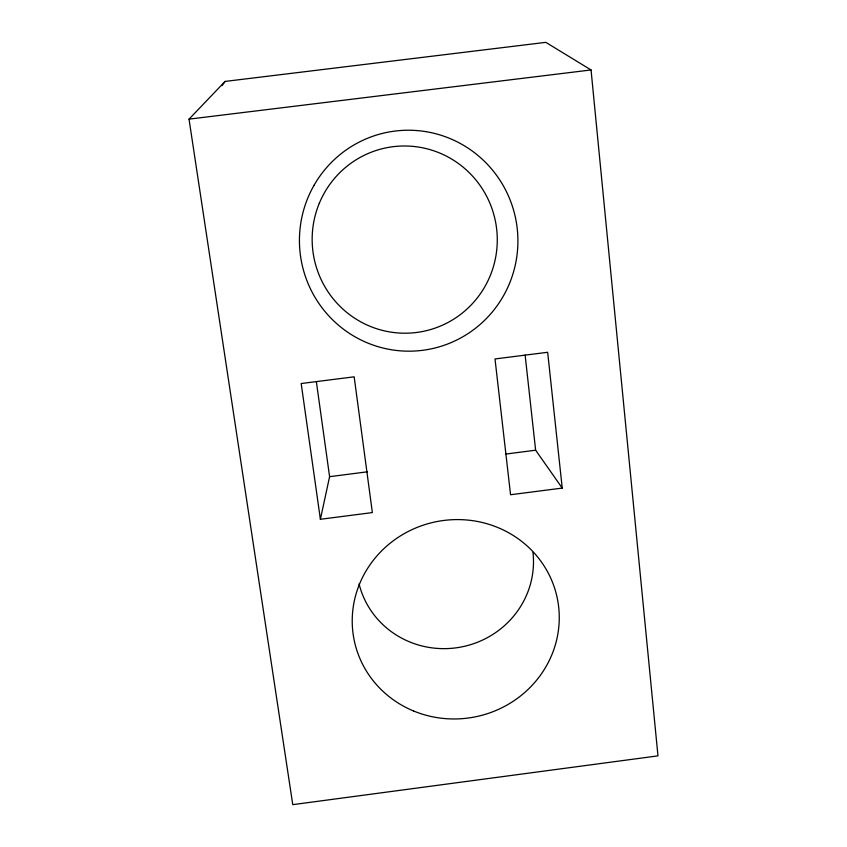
<?xml version="1.0" encoding="UTF-8"?>
<svg xmlns="http://www.w3.org/2000/svg" width="847" height="847" viewBox="0 0 847 847"><rect width="100%" height="100%" fill="white"/><g stroke="black" fill="none" stroke-linecap="round" stroke-linejoin="round"><path stroke-width="1.27" d="M320.388 519.285L301.183 383.532L354.162 376.82L372.362 512.583L320.388 519.285L329.599 476.67L316.344 381.552M221.999 85.632L225.111 81.418L545.817 42.35L591.047 69.952L657.971 755.863L292.766 804.65L189.029 119.141L225.111 81.418M562.228 488.084L510.561 494.743L495.008 358.948L547.66 352.278L562.228 488.084L535.632 450.212L525.129 355.073M329.599 476.67L367.354 471.821M505.839 454.045L535.632 450.212M189.029 119.141L591.047 69.952M532.975 552.466A88.543 85.653 -11.7 0 1 460.143 647.193A88.543 85.653 -11.7 0 1 359.064 583.869M319.34 203.195A93.625 92.535 82.7 0 0 416.449 332.49A93.625 92.535 82.7 0 0 478.364 183.121A93.625 92.535 82.7 0 0 319.34 203.195M314.195 185.027A110.481 109.221 84.1 0 0 408.434 351.177A110.481 109.221 84.1 0 0 503.393 185.906A110.481 109.221 84.1 0 0 314.195 185.027M413.643 711.014A103.694 99.512 -11.9 0 0 558.692 607.204A103.694 99.512 -11.9 0 0 394.871 539.624A103.694 99.512 -11.9 0 0 413.643 711.014"/></g></svg>
